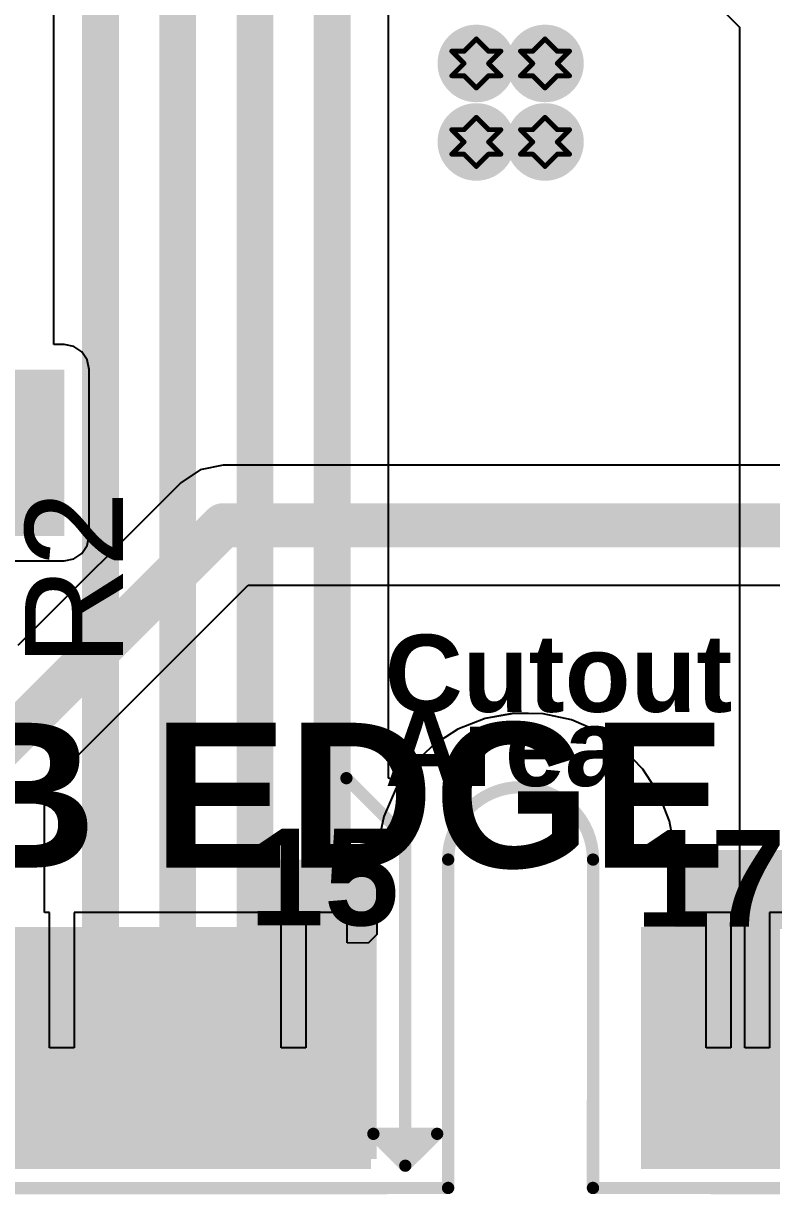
# Model space of a CAD drawing. Header units: inches. Extents: x 0 to 12.7, y -0.1 to 3.5.
# Drawn here: x 0.2954 to 0.6004, y -0.1346 to 0.3429 of the extents above; entities that cross this region are included whole.
import ezdxf

# ---------------------------------------------------------------- set-up
doc = ezdxf.new("R2010")
doc.units = ezdxf.units.IN
doc.header["$MEASUREMENT"] = 0
for name, color, linetype in [('Board Outline', 216, 'Continuous'), ('Bottom Layer', 5, 'Continuous'), ('Bottom Paste', 16, 'Continuous'), ('Bottom Solder', 6, 'Continuous'), ('Drill Drawing', 1, 'Continuous'), ('Top Layer', 1, 'Continuous'), ('Top Overlay', 2, 'Continuous'), ('Top Paste', 8, 'Continuous'), ('Top Solder', 216, 'Continuous'), ('Via Holes', 16, 'Continuous')]:
    doc.layers.add(name, color=color, linetype=linetype)
doc.styles.add('Arial', font='', dxfattribs={"height": 0.2})
doc.styles.add('Arial_Bold', font='', dxfattribs={"height": 0.2})
doc.styles.get('Arial').set_extended_font_data('Arial')
doc.styles.get('Arial_Bold').set_extended_font_data('Arial', bold=True)

# ---------------------------------------------------------------- blocks, each defined once
blk = doc.blocks.new('M____PCIE_P___5')
at = {"layer": 'Bottom Layer'}
for points in [[(0.1220472, -0.0452756), (0.0984252, -0.0452756), (0.0984252, 0.0452756), (0.1220472, 0.0452756)], [(0.1535433, -0.0452756), (0.1299213, -0.0452756), (0.1299213, 0.0452756), (0.1535433, 0.0452756)], [(0.1850393, -0.0452756), (0.1614173, -0.0452756), (0.1614173, 0.0452756), (0.1850393, 0.0452756)], [(0.2165354, -0.0452756), (0.1929134, -0.0452756), (0.1929134, 0.0452756), (0.2165354, 0.0452756)], [(0.2244094, 0.0452756), (0.2480314, 0.0452756), (0.2480314, -0.0452756), (0.2244094, -0.0452756)], [(0.3818897, 0.0452756), (0.4055117, 0.0452756), (0.4055117, -0.0452756), (0.3818897, -0.0452756)], [(0.4133858, 0.0452756), (0.4370078, 0.0452756), (0.4370078, -0.0452756), (0.4133858, -0.0452756)]]:
    blk.add_hatch(color=5, dxfattribs=at).paths.add_polyline_path(points)
at = {"layer": 'Bottom Paste'}
for points in [[(0.1220472, -0.0452756), (0.0984252, -0.0452756), (0.0984252, 0.0452756), (0.1220472, 0.0452756)], [(0.1535433, -0.0452756), (0.1299213, -0.0452756), (0.1299213, 0.0452756), (0.1535433, 0.0452756)], [(0.1850393, -0.0452756), (0.1614173, -0.0452756), (0.1614173, 0.0452756), (0.1850393, 0.0452756)], [(0.2165354, -0.0452756), (0.1929134, -0.0452756), (0.1929134, 0.0452756), (0.2165354, 0.0452756)], [(0.2244094, 0.0452756), (0.2480314, 0.0452756), (0.2480314, -0.0452756), (0.2244094, -0.0452756)], [(0.3818897, 0.0452756), (0.4055117, 0.0452756), (0.4055117, -0.0452756), (0.3818897, -0.0452756)], [(0.4133858, 0.0452756), (0.4370078, 0.0452756), (0.4370078, -0.0452756), (0.4133858, -0.0452756)]]:
    blk.add_hatch(color=16, dxfattribs=at).paths.add_polyline_path(points)
at = {"layer": 'Bottom Solder'}
for points in [[(0.1260472, -0.0492756), (0.0944252, -0.0492756), (0.0944252, 0.0492756), (0.1260472, 0.0492756)], [(0.1575433, -0.0492756), (0.1259213, -0.0492756), (0.1259213, 0.0492756), (0.1575433, 0.0492756)], [(0.1890393, -0.0492756), (0.1574173, -0.0492756), (0.1574173, 0.0492756), (0.1890393, 0.0492756)], [(0.2205354, -0.0492756), (0.1889134, -0.0492756), (0.1889134, 0.0492756), (0.2205354, 0.0492756)], [(0.2204094, 0.0492756), (0.2520314, 0.0492756), (0.2520314, -0.0492756), (0.2204094, -0.0492756)], [(0.3778897, 0.0492756), (0.4095117, 0.0492756), (0.4095117, -0.0492756), (0.3778897, -0.0492756)], [(0.4093858, 0.0492756), (0.4410078, 0.0492756), (0.4410078, -0.0492756), (0.4093858, -0.0492756)]]:
    blk.add_hatch(color=6, dxfattribs=at).paths.add_polyline_path(points)
at = {"layer": 'Top Layer'}
for points in [[(0.1141733, 0.0452756), (0.1377953, 0.0452756), (0.1377953, -0.0452756), (0.1141733, -0.0452756)], [(0.1456693, 0.0452756), (0.1692913, 0.0452756), (0.1692913, -0.0452756), (0.1456693, -0.0452756)], [(0.1771654, 0.0452756), (0.2007874, 0.0452756), (0.2007874, -0.0452756), (0.1771654, -0.0452756)], [(0.2086614, 0.0452756), (0.2322834, 0.0452756), (0.2322834, -0.0452756), (0.2086614, -0.0452756)], [(0.3661417, 0.0452756), (0.3897637, 0.0452756), (0.3897637, -0.0452756), (0.3661417, -0.0452756)], [(0.3976378, 0.0452756), (0.4212598, 0.0452756), (0.4212598, -0.0452756), (0.3976378, -0.0452756)]]:
    blk.add_hatch(color=1, dxfattribs=at).paths.add_polyline_path(points)
at = {"layer": 'Top Overlay'}
for points in [[(0.2587235, -0.0428185), (0.2642147, -0.0428185), (0.2642147, -0.0363961), (0.2587235, -0.0363961)], [(0.2676963, -0.0420441), (0.2745027, -0.0420441), (0.2745027, -0.0362425), (0.2676963, -0.0362425)]]:
    blk.add_hatch(color=2, dxfattribs=at).paths.add_polyline_path(points)
at = {"layer": 'Top Paste'}
for points in [[(0.1141733, 0.0452756), (0.1377953, 0.0452756), (0.1377953, -0.0452756), (0.1141733, -0.0452756)], [(0.1456693, 0.0452756), (0.1692913, 0.0452756), (0.1692913, -0.0452756), (0.1456693, -0.0452756)], [(0.1771654, 0.0452756), (0.2007874, 0.0452756), (0.2007874, -0.0452756), (0.1771654, -0.0452756)], [(0.2086614, 0.0452756), (0.2322834, 0.0452756), (0.2322834, -0.0452756), (0.2086614, -0.0452756)], [(0.3661417, 0.0452756), (0.3897637, 0.0452756), (0.3897637, -0.0452756), (0.3661417, -0.0452756)], [(0.3976378, 0.0452756), (0.4212598, 0.0452756), (0.4212598, -0.0452756), (0.3976378, -0.0452756)]]:
    blk.add_hatch(color=8, dxfattribs=at).paths.add_polyline_path(points)
at = {"layer": 'Top Solder'}
for points in [[(0.1101733, 0.0492756), (0.1417953, 0.0492756), (0.1417953, -0.0492756), (0.1101733, -0.0492756)], [(0.1416693, 0.0492756), (0.1732913, 0.0492756), (0.1732913, -0.0492756), (0.1416693, -0.0492756)], [(0.1731654, 0.0492756), (0.2047874, 0.0492756), (0.2047874, -0.0492756), (0.1731654, -0.0492756)], [(0.2046614, 0.0492756), (0.2362834, 0.0492756), (0.2362834, -0.0492756), (0.2046614, -0.0492756)], [(0.3621417, 0.0492756), (0.3937637, 0.0492756), (0.3937637, -0.0492756), (0.3621417, -0.0492756)], [(0.3936378, 0.0492756), (0.4252598, 0.0492756), (0.4252598, -0.0492756), (0.3936378, -0.0492756)]]:
    blk.add_hatch(color=216, dxfattribs=at).paths.add_polyline_path(points)
at = {"layer": 'Top Overlay'}
for points in [[(0.242, 0.11, 0.005, 0.005, 0), (0.266, 0.086, 0.005, 0.005, 0)], [(0.2834841, 0.076811, 0.005, 0.005, -0.9999999999999999), (0.3425393, 0.076811, 0.005, 0.005, 0)], [(0.266, -0.048, 0.005, 0.005, 0), (0.266, 0.086, 0.005, 0.005, 0)], [(0.2834841, -0.057067, 0.005, 0.005, 0), (0.2834841, 0.076811, 0.005, 0.005, 0)], [(0.3425393, -0.0570866, 0.005, 0.005, 0), (0.3425393, 0.076811, 0.005, 0.005, 0)], [(0.253, -0.035, 0.005, 0.005, 0), (0.266, -0.048, 0.005, 0.005, 0)], [(0.253, -0.035, 0.005, 0.005, 0), (0.279, -0.035, 0.005, 0.005, 0)], [(0.266, -0.048, 0.005, 0.005, 0), (0.279, -0.035, 0.005, 0.005, 0)], [(-0.0413386, -0.0570866, 0.005, 0.005, 0), (0.2834645, -0.0570866, 0.005, 0.005, 0)], [(0.2834645, -0.0570866, 0.005, 0.005, 0), (0.2834841, -0.057067, 0.005, 0.005, 0)], [(0.3425393, -0.0570866, 0.005, 0.005, 0), (0.9704724, -0.0570866, 0.005, 0.005, 0)]]:
    blk.add_lwpolyline(points, format="xyseb", dxfattribs=at)
for points in [[(0.24075, 0.11, 0.0025, 0.0025, 1), (0.24325, 0.11, 0.0025, 0.0025, 1)], [(0.26475, 0.086, 0.0025, 0.0025, 1), (0.26725, 0.086, 0.0025, 0.0025, 1)], [(0.26475, 0.086, 0.0025, 0.0025, 1), (0.26725, 0.086, 0.0025, 0.0025, 1)], [(0.2822341, 0.076811, 0.0025, 0.0025, 1), (0.2847341, 0.076811, 0.0025, 0.0025, 1)], [(0.2822341, 0.076811, 0.0025, 0.0025, 1), (0.2847341, 0.076811, 0.0025, 0.0025, 1)], [(0.3412893, 0.076811, 0.0025, 0.0025, 1), (0.3437893, 0.076811, 0.0025, 0.0025, 1)], [(0.3412893, 0.076811, 0.0025, 0.0025, 1), (0.3437893, 0.076811, 0.0025, 0.0025, 1)], [(0.25175, -0.035, 0.0025, 0.0025, 1), (0.25425, -0.035, 0.0025, 0.0025, 1)], [(0.25175, -0.035, 0.0025, 0.0025, 1), (0.25425, -0.035, 0.0025, 0.0025, 1)], [(0.27775, -0.035, 0.0025, 0.0025, 1), (0.28025, -0.035, 0.0025, 0.0025, 1)], [(0.27775, -0.035, 0.0025, 0.0025, 1), (0.28025, -0.035, 0.0025, 0.0025, 1)], [(0.26475, -0.048, 0.0025, 0.0025, 1), (0.26725, -0.048, 0.0025, 0.0025, 1)], [(0.26475, -0.048, 0.0025, 0.0025, 1), (0.26725, -0.048, 0.0025, 0.0025, 1)], [(0.26475, -0.048, 0.0025, 0.0025, 1), (0.26725, -0.048, 0.0025, 0.0025, 1)], [(0.2822145, -0.0570866, 0.0025, 0.0025, 1), (0.2847145, -0.0570866, 0.0025, 0.0025, 1)], [(0.2822145, -0.0570866, 0.0025, 0.0025, 1), (0.2847145, -0.0570866, 0.0025, 0.0025, 1)], [(0.2822341, -0.057067, 0.0025, 0.0025, 1), (0.2847341, -0.057067, 0.0025, 0.0025, 1)], [(0.2822341, -0.057067, 0.0025, 0.0025, 1), (0.2847341, -0.057067, 0.0025, 0.0025, 1)], [(0.3412893, -0.0570866, 0.0025, 0.0025, 1), (0.3437893, -0.0570866, 0.0025, 0.0025, 1)], [(0.3412893, -0.0570866, 0.0025, 0.0025, 1), (0.3437893, -0.0570866, 0.0025, 0.0025, 1)]]:
    blk.add_lwpolyline(points, format="xyseb", close=True, dxfattribs=at)
at = {"layer": 'Top Overlay', "style": 'Arial_Bold'}
for s, height, p in [('Cutout', 0.0314961, (0.2576682, 0.137011)), ('Area', 0.0314961, (0.2576682, 0.1068)), ('PCB EDGE', 0.0590551, (-0.0339969, 0.0735451)), ('15', 0.0393701, (0.2023278, 0.0499798)), ('17', 0.0393701, (0.3598081, 0.049519))]:
    blk.add_text(s, height=height, rotation=360, dxfattribs=at).set_placement(p)

msp = doc.modelspace()

# ---------------------------------------------------------------- hatches: boundary and pattern name
at = {"layer": 'Bottom Layer'}
h = msp.add_hatch(color=5, dxfattribs=at)
edge = h.paths.add_edge_path()
edge.add_arc((0.4800005, 0.3265911), 0.011811, 0, 360)
h = msp.add_hatch(color=5, dxfattribs=at)
edge = h.paths.add_edge_path()
edge.add_arc((0.5080005, 0.3265911), 0.011811, 0, 360)
h = msp.add_hatch(color=5, dxfattribs=at)
edge = h.paths.add_edge_path()
edge.add_arc((0.4800005, 0.2945911), 0.011811, 0, 360)
h = msp.add_hatch(color=5, dxfattribs=at)
edge = h.paths.add_edge_path()
edge.add_arc((0.5080005, 0.2945911), 0.011811, 0, 360)
at = {"layer": 'Bottom Solder'}
h = msp.add_hatch(color=6, dxfattribs=at)
edge = h.paths.add_edge_path()
edge.add_arc((0.4800005, 0.3265911), 0.015811, 0, 360)
h = msp.add_hatch(color=6, dxfattribs=at)
edge = h.paths.add_edge_path()
edge.add_arc((0.5080005, 0.3265911), 0.015811, 0, 360)
h = msp.add_hatch(color=6, dxfattribs=at)
edge = h.paths.add_edge_path()
edge.add_arc((0.4800005, 0.2945911), 0.015811, 0, 360)
h = msp.add_hatch(color=6, dxfattribs=at)
edge = h.paths.add_edge_path()
edge.add_arc((0.5080005, 0.2945911), 0.015811, 0, 360)
at = {"layer": 'Top Layer'}
h = msp.add_hatch(color=1, dxfattribs=at)
edge = h.paths.add_edge_path()
edge.add_arc((0.4800005, 0.3265911), 0.011811, 0, 360)
h = msp.add_hatch(color=1, dxfattribs=at)
edge = h.paths.add_edge_path()
edge.add_arc((0.5080005, 0.3265911), 0.011811, 0, 360)
h = msp.add_hatch(color=1, dxfattribs=at)
edge = h.paths.add_edge_path()
edge.add_arc((0.4800005, 0.2945911), 0.011811, 0, 360)
h = msp.add_hatch(color=1, dxfattribs=at)
edge = h.paths.add_edge_path()
edge.add_arc((0.5080005, 0.2945911), 0.011811, 0, 360)
for points in [[(0.1870005, 0.1340005), (0.3120005, 0.1340005), (0.3120005, 0.2018115), (0.1870005, 0.2018115)], [(0.561083, -0.1200771), (0.7519696, -0.1200771), (0.7519696, 0.0059673), (0.561083, 0.0059673)], [(0.3965759, -0.1200771), (0.4394099, -0.1200771), (0.4394099, 0.0020089), (0.3965759, 0.0020089)], [(0.5511822, -0.1200771), (0.7610004, -0.1200771), (0.7610004, -0.0295259), (0.5511822, -0.0295259)]]:
    msp.add_hatch(color=1, dxfattribs=at).paths.add_polyline_path(points)
at = {"layer": 'Top Solder'}
h = msp.add_hatch(color=216, dxfattribs=at)
edge = h.paths.add_edge_path()
edge.add_arc((0.4800005, 0.3265911), 0.015811, 0, 360)
h = msp.add_hatch(color=216, dxfattribs=at)
edge = h.paths.add_edge_path()
edge.add_arc((0.5080005, 0.3265911), 0.015811, 0, 360)
h = msp.add_hatch(color=216, dxfattribs=at)
edge = h.paths.add_edge_path()
edge.add_arc((0.4800005, 0.2945911), 0.015811, 0, 360)
h = msp.add_hatch(color=216, dxfattribs=at)
edge = h.paths.add_edge_path()
edge.add_arc((0.5080005, 0.2945911), 0.015811, 0, 360)
at = {"layer": 'Via Holes'}
h = msp.add_hatch(color=7, dxfattribs=at)
edge = h.paths.add_edge_path()
edge.add_arc((0.4800005, 0.3265911), 0.0059055, 0, 360)
h = msp.add_hatch(color=7, dxfattribs=at)
edge = h.paths.add_edge_path()
edge.add_arc((0.5080005, 0.3265911), 0.0059055, 0, 360)
h = msp.add_hatch(color=7, dxfattribs=at)
edge = h.paths.add_edge_path()
edge.add_arc((0.4800005, 0.2945911), 0.0059055, 0, 360)
h = msp.add_hatch(color=7, dxfattribs=at)
edge = h.paths.add_edge_path()
edge.add_arc((0.5080005, 0.2945911), 0.0059055, 0, 360)

# ---------------------------------------------------------------- linework, layer by layer
at = {"layer": 'Board Outline'}
for points in [[(0.4685239, 0.0020089, 0.005, 0.005, -0.9999999999999999), (0.5275791, 0.0020089, 0.005, 0.005, 0)], [(0.4684828, -0.1318494, 0.005, 0.005, 0), (0.4685239, 0.0020089, 0.005, 0.005, 0)], [(0.527538, -0.1318494, 0.005, 0.005, 0), (0.5275791, 0.0020089, 0.005, 0.005, 0)], [(0.1437012, -0.1320698, 0.005, 0.005, 0), (0.4684827, -0.1318887, 0.005, 0.005, 0)], [(0.5275379, -0.1318887, 0.005, 0.005, 0), (1.1555122, -0.1320698, 0.005, 0.005, 0)]]:
    msp.add_lwpolyline(points, format="xyseb", dxfattribs=at)
for points in [[(0.4672739, 0.0020089, 0.0025, 0.0025, 1), (0.4697739, 0.0020089, 0.0025, 0.0025, 1)], [(0.4672739, 0.0020089, 0.0025, 0.0025, 1), (0.4697739, 0.0020089, 0.0025, 0.0025, 1)], [(0.5263291, 0.0020089, 0.0025, 0.0025, 1), (0.5288291, 0.0020089, 0.0025, 0.0025, 1)], [(0.5263291, 0.0020089, 0.0025, 0.0025, 1), (0.5288291, 0.0020089, 0.0025, 0.0025, 1)], [(0.4672327, -0.1318887, 0.0025, 0.0025, 1), (0.4697327, -0.1318887, 0.0025, 0.0025, 1)], [(0.4672328, -0.1318494, 0.0025, 0.0025, 1), (0.4697328, -0.1318494, 0.0025, 0.0025, 1)], [(0.5262879, -0.1318887, 0.0025, 0.0025, 1), (0.5287879, -0.1318887, 0.0025, 0.0025, 1)], [(0.526288, -0.1318494, 0.0025, 0.0025, 1), (0.528788, -0.1318494, 0.0025, 0.0025, 1)]]:
    msp.add_lwpolyline(points, format="xyseb", close=True, dxfattribs=at)
at = {"layer": 'Bottom Layer'}
for p, q in [((0.4442011, 0.0352031), (0.4442011, 0.3830696)), ((0.5676565, 0.3610597), (0.5872959, 0.3414203)), ((0.5872959, 0.3414203), (0.5872959, -0.0195259)), ((0.4835493, 0.0595022), (0.4724568, 0.0551212)), ((0.4952832, 0.0616352), (0.4835493, 0.0595022)), ((0.5072078, 0.0614384), (0.4952832, 0.0616352)), ((0.518865, 0.0589192), (0.5072078, 0.0614384)), ((0.5298068, 0.0541744), (0.518865, 0.0589192)), ((0.4724568, 0.0551212), (0.462432, 0.0486606)), ((0.5396129, 0.0473865), (0.5298068, 0.0541744)), ((0.462432, 0.0486606), (0.4538601, 0.0403686)), ((0.5479064, 0.0388161), (0.5396129, 0.0473865)), ((0.4538601, 0.0403686), (0.4492011, 0.0336408)), ((0.5543689, 0.0287925), (0.5479064, 0.0388161)), ((0.4492011, 0.0336408), (0.4442011, 0.0352031)), ((0.5587519, 0.0177008), (0.5543689, 0.0287925)), ((0.5608871, 0.0059673), (0.5587519, 0.0177008)), ((0.5610826, 7e-07), (0.5608871, 0.0059673)), ((0.5610831, 4e-07), (0.5610826, 7e-07)), ((0.561083, 3e-07), (0.5610831, 4e-07)), ((0.561083, -0.0195259), (0.561083, 3e-07)), ((0.5737412, -0.0195259), (0.561083, -0.0195259)), ((0.5737412, -0.0748015), (0.5737412, -0.0195259)), ((0.5872959, -0.0195259), (0.5837412, -0.0195259)), ((0.5837412, -0.0195259), (0.5837412, -0.0748015)), ((0.5837412, -0.0748015), (0.5737412, -0.0748015))]:
    msp.add_line(p, q, dxfattribs=at)
for points in [[(0.3897643, -0.0748009, 0.015, 0.015, 0), (0.3897643, 1.0632177, 0.015, 0.015, 0)], [(0.4212603, -0.0748009, 0.015, 0.015, 0), (0.4212603, 1.0433253, 0.015, 0.015, 0)], [(0.3267728, -0.0748015, 0.015, 0.015, 0), (0.3267728, 1.0213979, 0.015, 0.015, 0)], [(0.3582688, -0.0748015, 0.015, 0.015, 0), (0.3582688, 1.0083517, 0.015, 0.015, 0)]]:
    msp.add_lwpolyline(points, format="xyseb", dxfattribs=at)
for points in [[(0.3230228, -0.0748015, 0.0075, 0.0075, 1), (0.3305228, -0.0748015, 0.0075, 0.0075, 1)], [(0.3545188, -0.0748015, 0.0075, 0.0075, 1), (0.3620188, -0.0748015, 0.0075, 0.0075, 1)], [(0.3860143, -0.0748009, 0.0075, 0.0075, 1), (0.3935143, -0.0748009, 0.0075, 0.0075, 1)], [(0.4175103, -0.0748009, 0.0075, 0.0075, 1), (0.4250103, -0.0748009, 0.0075, 0.0075, 1)]]:
    msp.add_lwpolyline(points, format="xyseb", close=True, dxfattribs=at)
at = {"layer": 'Drill Drawing'}
for points in [[(0.4750005, 0.3315911, 0.002, 0.002, 0), (0.4800005, 0.3365911, 0.002, 0.002, 0)], [(0.4800005, 0.3365911, 0.002, 0.002, 0), (0.4850005, 0.3315911, 0.002, 0.002, 0)], [(0.5030005, 0.3315911, 0.002, 0.002, 0), (0.5080005, 0.3365911, 0.002, 0.002, 0)], [(0.5080005, 0.3365911, 0.002, 0.002, 0), (0.5130005, 0.3315911, 0.002, 0.002, 0)], [(0.4700005, 0.3315911, 0.002, 0.002, 0), (0.4750005, 0.3265911, 0.002, 0.002, 0)], [(0.4700005, 0.3315911, 0.002, 0.002, 0), (0.4750005, 0.3315911, 0.002, 0.002, 0)], [(0.4850005, 0.3315911, 0.002, 0.002, 0), (0.4900005, 0.3315911, 0.002, 0.002, 0)], [(0.4850005, 0.3265911, 0.002, 0.002, 0), (0.4900005, 0.3315911, 0.002, 0.002, 0)], [(0.4980005, 0.3315911, 0.002, 0.002, 0), (0.5030005, 0.3265911, 0.002, 0.002, 0)], [(0.4980005, 0.3315911, 0.002, 0.002, 0), (0.5030005, 0.3315911, 0.002, 0.002, 0)], [(0.5130005, 0.3315911, 0.002, 0.002, 0), (0.5180005, 0.3315911, 0.002, 0.002, 0)], [(0.5130005, 0.3265911, 0.002, 0.002, 0), (0.5180005, 0.3315911, 0.002, 0.002, 0)], [(0.4700005, 0.3215911, 0.002, 0.002, 0), (0.4750005, 0.3265911, 0.002, 0.002, 0)], [(0.4850005, 0.3265911, 0.002, 0.002, 0), (0.4900005, 0.3215911, 0.002, 0.002, 0)], [(0.4980005, 0.3215911, 0.002, 0.002, 0), (0.5030005, 0.3265911, 0.002, 0.002, 0)], [(0.5130005, 0.3265911, 0.002, 0.002, 0), (0.5180005, 0.3215911, 0.002, 0.002, 0)], [(0.4700005, 0.3215911, 0.002, 0.002, 0), (0.4750005, 0.3215911, 0.002, 0.002, 0)], [(0.4750005, 0.3215911, 0.002, 0.002, 0), (0.4800005, 0.3165911, 0.002, 0.002, 0)], [(0.4800005, 0.3165911, 0.002, 0.002, 0), (0.4850005, 0.3215911, 0.002, 0.002, 0)], [(0.4850005, 0.3215911, 0.002, 0.002, 0), (0.4900005, 0.3215911, 0.002, 0.002, 0)], [(0.4980005, 0.3215911, 0.002, 0.002, 0), (0.5030005, 0.3215911, 0.002, 0.002, 0)], [(0.5030005, 0.3215911, 0.002, 0.002, 0), (0.5080005, 0.3165911, 0.002, 0.002, 0)], [(0.5080005, 0.3165911, 0.002, 0.002, 0), (0.5130005, 0.3215911, 0.002, 0.002, 0)], [(0.5130005, 0.3215911, 0.002, 0.002, 0), (0.5180005, 0.3215911, 0.002, 0.002, 0)], [(0.4750005, 0.2995911, 0.002, 0.002, 0), (0.4800005, 0.3045911, 0.002, 0.002, 0)], [(0.4800005, 0.3045911, 0.002, 0.002, 0), (0.4850005, 0.2995911, 0.002, 0.002, 0)], [(0.5030005, 0.2995911, 0.002, 0.002, 0), (0.5080005, 0.3045911, 0.002, 0.002, 0)], [(0.5080005, 0.3045911, 0.002, 0.002, 0), (0.5130005, 0.2995911, 0.002, 0.002, 0)], [(0.4700005, 0.2995911, 0.002, 0.002, 0), (0.4750005, 0.2945911, 0.002, 0.002, 0)], [(0.4700005, 0.2995911, 0.002, 0.002, 0), (0.4750005, 0.2995911, 0.002, 0.002, 0)], [(0.4850005, 0.2995911, 0.002, 0.002, 0), (0.4900005, 0.2995911, 0.002, 0.002, 0)], [(0.4850005, 0.2945911, 0.002, 0.002, 0), (0.4900005, 0.2995911, 0.002, 0.002, 0)], [(0.4980005, 0.2995911, 0.002, 0.002, 0), (0.5030005, 0.2945911, 0.002, 0.002, 0)], [(0.4980005, 0.2995911, 0.002, 0.002, 0), (0.5030005, 0.2995911, 0.002, 0.002, 0)], [(0.5130005, 0.2995911, 0.002, 0.002, 0), (0.5180005, 0.2995911, 0.002, 0.002, 0)], [(0.5130005, 0.2945911, 0.002, 0.002, 0), (0.5180005, 0.2995911, 0.002, 0.002, 0)], [(0.4700005, 0.2895911, 0.002, 0.002, 0), (0.4750005, 0.2945911, 0.002, 0.002, 0)], [(0.4850005, 0.2945911, 0.002, 0.002, 0), (0.4900005, 0.2895911, 0.002, 0.002, 0)], [(0.4980005, 0.2895911, 0.002, 0.002, 0), (0.5030005, 0.2945911, 0.002, 0.002, 0)], [(0.5130005, 0.2945911, 0.002, 0.002, 0), (0.5180005, 0.2895911, 0.002, 0.002, 0)], [(0.4700005, 0.2895911, 0.002, 0.002, 0), (0.4750005, 0.2895911, 0.002, 0.002, 0)], [(0.4750005, 0.2895911, 0.002, 0.002, 0), (0.4800005, 0.2845911, 0.002, 0.002, 0)], [(0.4800005, 0.2845911, 0.002, 0.002, 0), (0.4850005, 0.2895911, 0.002, 0.002, 0)], [(0.4850005, 0.2895911, 0.002, 0.002, 0), (0.4900005, 0.2895911, 0.002, 0.002, 0)], [(0.4980005, 0.2895911, 0.002, 0.002, 0), (0.5030005, 0.2895911, 0.002, 0.002, 0)], [(0.5030005, 0.2895911, 0.002, 0.002, 0), (0.5080005, 0.2845911, 0.002, 0.002, 0)], [(0.5080005, 0.2845911, 0.002, 0.002, 0), (0.5130005, 0.2895911, 0.002, 0.002, 0)], [(0.5130005, 0.2895911, 0.002, 0.002, 0), (0.5180005, 0.2895911, 0.002, 0.002, 0)]]:
    msp.add_lwpolyline(points, format="xyseb", dxfattribs=at)
for points in [[(0.4795005, 0.3365911, 0.001, 0.001, 1), (0.4805005, 0.3365911, 0.001, 0.001, 1)], [(0.4795005, 0.3365911, 0.001, 0.001, 1), (0.4805005, 0.3365911, 0.001, 0.001, 1)], [(0.5075005, 0.3365911, 0.001, 0.001, 1), (0.5085005, 0.3365911, 0.001, 0.001, 1)], [(0.5075005, 0.3365911, 0.001, 0.001, 1), (0.5085005, 0.3365911, 0.001, 0.001, 1)], [(0.4695005, 0.3315911, 0.001, 0.001, 1), (0.4705005, 0.3315911, 0.001, 0.001, 1)], [(0.4695005, 0.3315911, 0.001, 0.001, 1), (0.4705005, 0.3315911, 0.001, 0.001, 1)], [(0.4745005, 0.3315911, 0.001, 0.001, 1), (0.4755005, 0.3315911, 0.001, 0.001, 1)], [(0.4745005, 0.3315911, 0.001, 0.001, 1), (0.4755005, 0.3315911, 0.001, 0.001, 1)], [(0.4845005, 0.3315911, 0.001, 0.001, 1), (0.4855005, 0.3315911, 0.001, 0.001, 1)], [(0.4845005, 0.3315911, 0.001, 0.001, 1), (0.4855005, 0.3315911, 0.001, 0.001, 1)], [(0.4895005, 0.3315911, 0.001, 0.001, 1), (0.4905005, 0.3315911, 0.001, 0.001, 1)], [(0.4895005, 0.3315911, 0.001, 0.001, 1), (0.4905005, 0.3315911, 0.001, 0.001, 1)], [(0.4975005, 0.3315911, 0.001, 0.001, 1), (0.4985005, 0.3315911, 0.001, 0.001, 1)], [(0.4975005, 0.3315911, 0.001, 0.001, 1), (0.4985005, 0.3315911, 0.001, 0.001, 1)], [(0.5025005, 0.3315911, 0.001, 0.001, 1), (0.5035005, 0.3315911, 0.001, 0.001, 1)], [(0.5025005, 0.3315911, 0.001, 0.001, 1), (0.5035005, 0.3315911, 0.001, 0.001, 1)], [(0.5125005, 0.3315911, 0.001, 0.001, 1), (0.5135005, 0.3315911, 0.001, 0.001, 1)], [(0.5125005, 0.3315911, 0.001, 0.001, 1), (0.5135005, 0.3315911, 0.001, 0.001, 1)], [(0.5175005, 0.3315911, 0.001, 0.001, 1), (0.5185005, 0.3315911, 0.001, 0.001, 1)], [(0.5175005, 0.3315911, 0.001, 0.001, 1), (0.5185005, 0.3315911, 0.001, 0.001, 1)], [(0.4745005, 0.3265911, 0.001, 0.001, 1), (0.4755005, 0.3265911, 0.001, 0.001, 1)], [(0.4745005, 0.3265911, 0.001, 0.001, 1), (0.4755005, 0.3265911, 0.001, 0.001, 1)], [(0.4845005, 0.3265911, 0.001, 0.001, 1), (0.4855005, 0.3265911, 0.001, 0.001, 1)], [(0.4845005, 0.3265911, 0.001, 0.001, 1), (0.4855005, 0.3265911, 0.001, 0.001, 1)], [(0.5025005, 0.3265911, 0.001, 0.001, 1), (0.5035005, 0.3265911, 0.001, 0.001, 1)], [(0.5025005, 0.3265911, 0.001, 0.001, 1), (0.5035005, 0.3265911, 0.001, 0.001, 1)], [(0.5125005, 0.3265911, 0.001, 0.001, 1), (0.5135005, 0.3265911, 0.001, 0.001, 1)], [(0.5125005, 0.3265911, 0.001, 0.001, 1), (0.5135005, 0.3265911, 0.001, 0.001, 1)], [(0.4695005, 0.3215911, 0.001, 0.001, 1), (0.4705005, 0.3215911, 0.001, 0.001, 1)], [(0.4695005, 0.3215911, 0.001, 0.001, 1), (0.4705005, 0.3215911, 0.001, 0.001, 1)], [(0.4745005, 0.3215911, 0.001, 0.001, 1), (0.4755005, 0.3215911, 0.001, 0.001, 1)], [(0.4745005, 0.3215911, 0.001, 0.001, 1), (0.4755005, 0.3215911, 0.001, 0.001, 1)], [(0.4845005, 0.3215911, 0.001, 0.001, 1), (0.4855005, 0.3215911, 0.001, 0.001, 1)], [(0.4845005, 0.3215911, 0.001, 0.001, 1), (0.4855005, 0.3215911, 0.001, 0.001, 1)], [(0.4895005, 0.3215911, 0.001, 0.001, 1), (0.4905005, 0.3215911, 0.001, 0.001, 1)], [(0.4895005, 0.3215911, 0.001, 0.001, 1), (0.4905005, 0.3215911, 0.001, 0.001, 1)], [(0.4975005, 0.3215911, 0.001, 0.001, 1), (0.4985005, 0.3215911, 0.001, 0.001, 1)], [(0.4975005, 0.3215911, 0.001, 0.001, 1), (0.4985005, 0.3215911, 0.001, 0.001, 1)], [(0.5025005, 0.3215911, 0.001, 0.001, 1), (0.5035005, 0.3215911, 0.001, 0.001, 1)], [(0.5025005, 0.3215911, 0.001, 0.001, 1), (0.5035005, 0.3215911, 0.001, 0.001, 1)], [(0.5125005, 0.3215911, 0.001, 0.001, 1), (0.5135005, 0.3215911, 0.001, 0.001, 1)], [(0.5125005, 0.3215911, 0.001, 0.001, 1), (0.5135005, 0.3215911, 0.001, 0.001, 1)], [(0.5175005, 0.3215911, 0.001, 0.001, 1), (0.5185005, 0.3215911, 0.001, 0.001, 1)], [(0.5175005, 0.3215911, 0.001, 0.001, 1), (0.5185005, 0.3215911, 0.001, 0.001, 1)], [(0.4795005, 0.3165911, 0.001, 0.001, 1), (0.4805005, 0.3165911, 0.001, 0.001, 1)], [(0.4795005, 0.3165911, 0.001, 0.001, 1), (0.4805005, 0.3165911, 0.001, 0.001, 1)], [(0.5075005, 0.3165911, 0.001, 0.001, 1), (0.5085005, 0.3165911, 0.001, 0.001, 1)], [(0.5075005, 0.3165911, 0.001, 0.001, 1), (0.5085005, 0.3165911, 0.001, 0.001, 1)], [(0.4795005, 0.3045911, 0.001, 0.001, 1), (0.4805005, 0.3045911, 0.001, 0.001, 1)], [(0.4795005, 0.3045911, 0.001, 0.001, 1), (0.4805005, 0.3045911, 0.001, 0.001, 1)], [(0.5075005, 0.3045911, 0.001, 0.001, 1), (0.5085005, 0.3045911, 0.001, 0.001, 1)], [(0.5075005, 0.3045911, 0.001, 0.001, 1), (0.5085005, 0.3045911, 0.001, 0.001, 1)], [(0.4695005, 0.2995911, 0.001, 0.001, 1), (0.4705005, 0.2995911, 0.001, 0.001, 1)], [(0.4695005, 0.2995911, 0.001, 0.001, 1), (0.4705005, 0.2995911, 0.001, 0.001, 1)], [(0.4745005, 0.2995911, 0.001, 0.001, 1), (0.4755005, 0.2995911, 0.001, 0.001, 1)], [(0.4745005, 0.2995911, 0.001, 0.001, 1), (0.4755005, 0.2995911, 0.001, 0.001, 1)], [(0.4845005, 0.2995911, 0.001, 0.001, 1), (0.4855005, 0.2995911, 0.001, 0.001, 1)], [(0.4845005, 0.2995911, 0.001, 0.001, 1), (0.4855005, 0.2995911, 0.001, 0.001, 1)], [(0.4895005, 0.2995911, 0.001, 0.001, 1), (0.4905005, 0.2995911, 0.001, 0.001, 1)], [(0.4895005, 0.2995911, 0.001, 0.001, 1), (0.4905005, 0.2995911, 0.001, 0.001, 1)], [(0.4975005, 0.2995911, 0.001, 0.001, 1), (0.4985005, 0.2995911, 0.001, 0.001, 1)], [(0.4975005, 0.2995911, 0.001, 0.001, 1), (0.4985005, 0.2995911, 0.001, 0.001, 1)], [(0.5025005, 0.2995911, 0.001, 0.001, 1), (0.5035005, 0.2995911, 0.001, 0.001, 1)], [(0.5025005, 0.2995911, 0.001, 0.001, 1), (0.5035005, 0.2995911, 0.001, 0.001, 1)], [(0.5125005, 0.2995911, 0.001, 0.001, 1), (0.5135005, 0.2995911, 0.001, 0.001, 1)], [(0.5125005, 0.2995911, 0.001, 0.001, 1), (0.5135005, 0.2995911, 0.001, 0.001, 1)], [(0.5175005, 0.2995911, 0.001, 0.001, 1), (0.5185005, 0.2995911, 0.001, 0.001, 1)], [(0.5175005, 0.2995911, 0.001, 0.001, 1), (0.5185005, 0.2995911, 0.001, 0.001, 1)], [(0.4745005, 0.2945911, 0.001, 0.001, 1), (0.4755005, 0.2945911, 0.001, 0.001, 1)], [(0.4745005, 0.2945911, 0.001, 0.001, 1), (0.4755005, 0.2945911, 0.001, 0.001, 1)], [(0.4845005, 0.2945911, 0.001, 0.001, 1), (0.4855005, 0.2945911, 0.001, 0.001, 1)], [(0.4845005, 0.2945911, 0.001, 0.001, 1), (0.4855005, 0.2945911, 0.001, 0.001, 1)], [(0.5025005, 0.2945911, 0.001, 0.001, 1), (0.5035005, 0.2945911, 0.001, 0.001, 1)], [(0.5025005, 0.2945911, 0.001, 0.001, 1), (0.5035005, 0.2945911, 0.001, 0.001, 1)], [(0.5125005, 0.2945911, 0.001, 0.001, 1), (0.5135005, 0.2945911, 0.001, 0.001, 1)], [(0.5125005, 0.2945911, 0.001, 0.001, 1), (0.5135005, 0.2945911, 0.001, 0.001, 1)], [(0.4695005, 0.2895911, 0.001, 0.001, 1), (0.4705005, 0.2895911, 0.001, 0.001, 1)], [(0.4695005, 0.2895911, 0.001, 0.001, 1), (0.4705005, 0.2895911, 0.001, 0.001, 1)], [(0.4745005, 0.2895911, 0.001, 0.001, 1), (0.4755005, 0.2895911, 0.001, 0.001, 1)], [(0.4745005, 0.2895911, 0.001, 0.001, 1), (0.4755005, 0.2895911, 0.001, 0.001, 1)], [(0.4845005, 0.2895911, 0.001, 0.001, 1), (0.4855005, 0.2895911, 0.001, 0.001, 1)], [(0.4845005, 0.2895911, 0.001, 0.001, 1), (0.4855005, 0.2895911, 0.001, 0.001, 1)], [(0.4895005, 0.2895911, 0.001, 0.001, 1), (0.4905005, 0.2895911, 0.001, 0.001, 1)], [(0.4895005, 0.2895911, 0.001, 0.001, 1), (0.4905005, 0.2895911, 0.001, 0.001, 1)], [(0.4975005, 0.2895911, 0.001, 0.001, 1), (0.4985005, 0.2895911, 0.001, 0.001, 1)], [(0.4975005, 0.2895911, 0.001, 0.001, 1), (0.4985005, 0.2895911, 0.001, 0.001, 1)], [(0.5025005, 0.2895911, 0.001, 0.001, 1), (0.5035005, 0.2895911, 0.001, 0.001, 1)], [(0.5025005, 0.2895911, 0.001, 0.001, 1), (0.5035005, 0.2895911, 0.001, 0.001, 1)], [(0.5125005, 0.2895911, 0.001, 0.001, 1), (0.5135005, 0.2895911, 0.001, 0.001, 1)], [(0.5125005, 0.2895911, 0.001, 0.001, 1), (0.5135005, 0.2895911, 0.001, 0.001, 1)], [(0.5175005, 0.2895911, 0.001, 0.001, 1), (0.5185005, 0.2895911, 0.001, 0.001, 1)], [(0.5175005, 0.2895911, 0.001, 0.001, 1), (0.5185005, 0.2895911, 0.001, 0.001, 1)], [(0.4795005, 0.2845911, 0.001, 0.001, 1), (0.4805005, 0.2845911, 0.001, 0.001, 1)], [(0.4795005, 0.2845911, 0.001, 0.001, 1), (0.4805005, 0.2845911, 0.001, 0.001, 1)], [(0.5075005, 0.2845911, 0.001, 0.001, 1), (0.5085005, 0.2845911, 0.001, 0.001, 1)], [(0.5075005, 0.2845911, 0.001, 0.001, 1), (0.5085005, 0.2845911, 0.001, 0.001, 1)]]:
    msp.add_lwpolyline(points, format="xyseb", close=True, dxfattribs=at)
at = {"layer": 'Top Layer'}
for p, q in [((0.3077809, 0.2120074), (0.3077809, 0.8836565)), ((0.3120005, 0.2120074), (0.3077809, 0.2120074)), ((0.3159023, 0.2112313), (0.3120005, 0.2120074)), ((0.3192101, 0.2090211), (0.3159023, 0.2112313)), ((0.3214203, 0.2057133), (0.3192101, 0.2090211)), ((0.3221964, 0.2018115), (0.3214203, 0.2057133)), ((0.3221964, 0.1340005), (0.3221964, 0.2018115)), ((0.3768051, 0.1627738), (0.3674408, 0.1609111)), ((0.7747119, 0.1627738), (0.3768051, 0.1627738)), ((0.3674408, 0.1609111), (0.3595021, 0.1556067)), ((0.3595021, 0.1556067), (0.2931199, 0.0892245)), ((0.3214203, 0.1300987), (0.3221964, 0.1340005)), ((0.3192101, 0.1267909), (0.3214203, 0.1300987)), ((0.3120005, 0.1238046), (0.3159023, 0.1245807)), ((0.3159023, 0.1245807), (0.3192101, 0.1267909)), ((0.1870005, 0.1238046), (0.3120005, 0.1238046)), ((0.3039983, 0.0308908), (0.386941, 0.1138334)), ((0.386941, 0.1138334), (0.7848477, 0.1138334)), ((0.4835493, 0.0595025), (0.4724568, 0.0551214)), ((0.4952832, 0.0616355), (0.4835493, 0.0595025)), ((0.5072079, 0.0614387), (0.4952832, 0.0616355)), ((0.5188651, 0.0589195), (0.5072079, 0.0614387)), ((0.5298069, 0.0541747), (0.5188651, 0.0589195)), ((0.4724568, 0.0551214), (0.462432, 0.0486608)), ((0.539613, 0.0473868), (0.5298069, 0.0541747)), ((0.462432, 0.0486608), (0.45386, 0.0403688)), ((0.5479066, 0.0388163), (0.539613, 0.0473868)), ((0.45386, 0.0403688), (0.4470702, 0.0305639)), ((0.5543691, 0.0287927), (0.5479066, 0.0388163)), ((0.3039983, -0.0195259), (0.3039983, 0.0308908)), ((0.4470702, 0.0305639), (0.4423235, 0.019623)), ((0.5587521, 0.017701), (0.5543691, 0.0287927)), ((0.4423235, 0.019623), (0.4398022, 0.0079662)), ((0.5608873, 0.0059674), (0.5587521, 0.017701)), ((0.4398022, 0.0079662), (0.4394098, 0.0020088)), ((0.5610828, 6e-07), (0.5608873, 0.0059674)), ((0.4394098, 0.0020088), (0.4394099, -0.0285129)), ((0.5610831, 4e-07), (0.5610828, 6e-07)), ((0.561083, -0.0195259), (0.561083, 4e-07)), ((0.561083, 4e-07), (0.5610831, 4e-07)), ((0.3060248, -0.0195259), (0.3039983, -0.0195259)), ((0.3060248, -0.0748015), (0.3060248, -0.0195259)), ((0.4005129, -0.0195259), (0.3160248, -0.0195259)), ((0.3160248, -0.0195259), (0.3160248, -0.0748015)), ((0.4005129, -0.0748015), (0.4005129, -0.0195259)), ((0.4273239, -0.0195259), (0.4105129, -0.0195259)), ((0.4105129, -0.0195259), (0.4105129, -0.0748015)), ((0.4273239, -0.0319225), (0.4273239, -0.0195259)), ((0.5894893, -0.0195259), (0.561083, -0.0195259)), ((0.5894893, -0.0748015), (0.5894893, -0.0195259)), ((0.8524634, -0.0195259), (0.5994893, -0.0195259)), ((0.5994893, -0.0195259), (0.5994893, -0.0748015)), ((0.4394099, -0.0285129), (0.4358528, -0.0320268)), ((0.4358528, -0.0320268), (0.4273239, -0.0319225)), ((0.3160248, -0.0748015), (0.3060248, -0.0748015)), ((0.4105129, -0.0748015), (0.4005129, -0.0748015)), ((0.5994893, -0.0748015), (0.5894893, -0.0748015))]:
    msp.add_line(p, q, dxfattribs=at)
for points in [[(0.2795281, 0.0410266, 0.018, 0.018, 0), (0.3768051, 0.1383036, 0.018, 0.018, 0)], [(0.3768051, 0.1383036, 0.018, 0.018, 0), (0.7848477, 0.1383036, 0.018, 0.018, 0)], [(0.5629926, -0.0748026, 0.022, 0.022, 0), (0.5629966, -0.0747986, 0.022, 0.022, 0)]]:
    msp.add_lwpolyline(points, format="xyseb", dxfattribs=at)
for points in [[(0.3723051, 0.1383036, 0.009, 0.009, 1), (0.3813051, 0.1383036, 0.009, 0.009, 1)], [(0.3723051, 0.1383036, 0.009, 0.009, 1), (0.3813051, 0.1383036, 0.009, 0.009, 1)], [(0.5574926, -0.0748026, 0.011, 0.011, 1), (0.5684926, -0.0748026, 0.011, 0.011, 1)], [(0.5574966, -0.0747986, 0.011, 0.011, 1), (0.5684966, -0.0747986, 0.011, 0.011, 1)]]:
    msp.add_lwpolyline(points, format="xyseb", close=True, dxfattribs=at)

# ---------------------------------------------------------------- block references
msp.add_blockref('M____PCIE_P___5', (0.1850405, -0.0748015))

# ---------------------------------------------------------------- texts
at = {"layer": 'Top Overlay', "style": 'Arial'}
msp.add_text('R2', height=0.04, rotation=90, dxfattribs=at).set_placement((0.3360183, 0.0808739))

doc.saveas('drawing.dxf')
